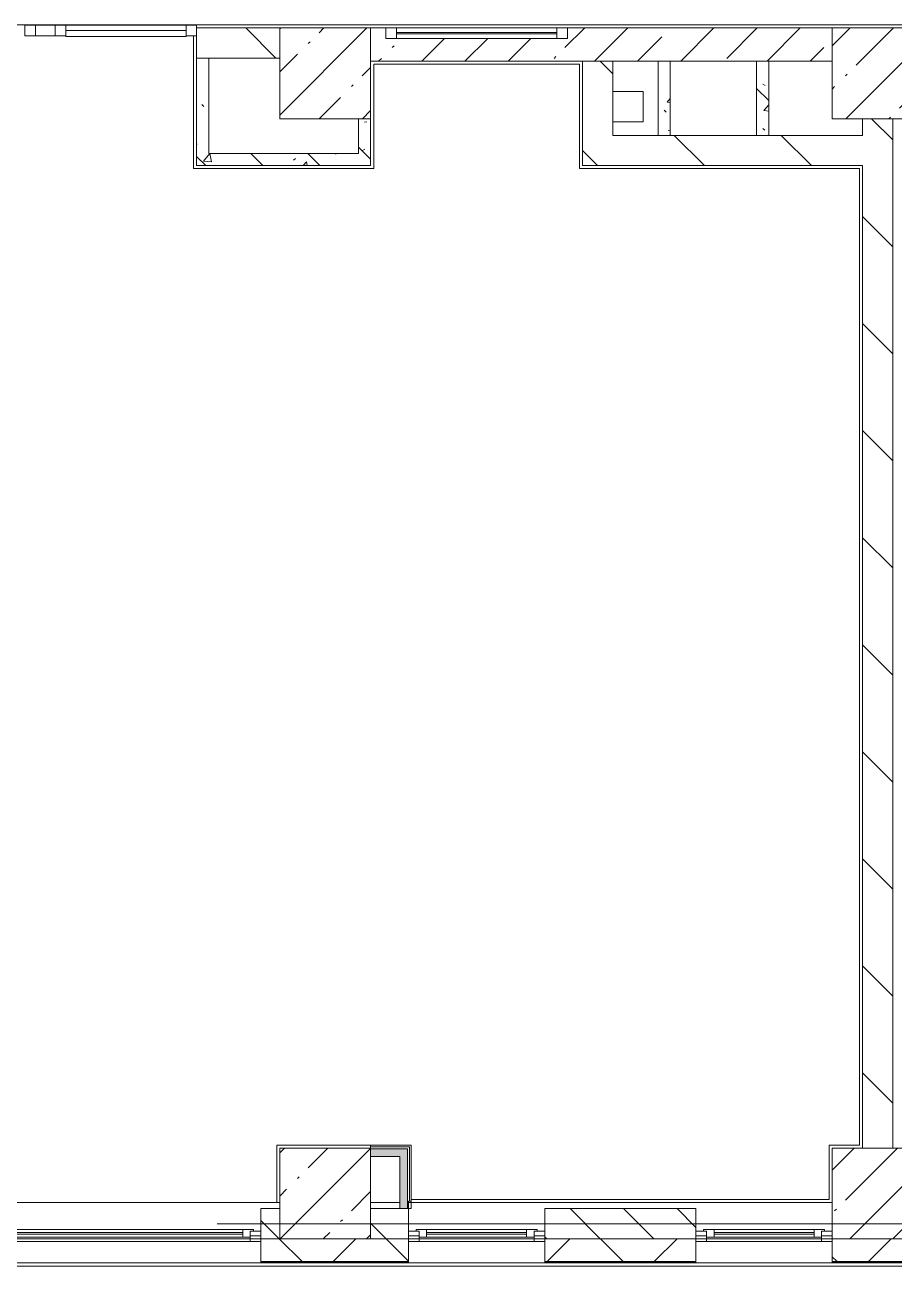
# Model space of a CAD drawing. Header units: millimetres. Extents: x -7229 to 196340, y -8553 to 29000.
# Drawn here: x 23875 to 29619, y -280 to 7920 of the extents above; entities that cross this region are included whole.
import ezdxf

# ---------------------------------------------------------------- set-up
doc = ezdxf.new("R2010")
doc.units = ezdxf.units.MM
doc.linetypes.add('Осевая', pattern=[15875, 3175, -2381.25, 7937.5, -2381.25])
for name, color, linetype, lineweight, true_color in [('A-FLOR-2', 7, 'Continuous', 5, 0xaaaaaa), ('I-WALL-1', 7, 'Continuous', 5, 0xe7e7e7), ('I-WALL-3', 7, 'Continuous', 5, 0x787878)]:
    doc.layers.add(name, color=color, linetype=linetype, lineweight=lineweight, true_color=true_color)
for name, color, linetype, lineweight in [('A-GLAZ', 7, 'Continuous', 5), ('A-GLAZ-CURT', 7, 'Continuous', 5), ('A-GLAZ-CWMG', 7, 'Continuous', 5), ('A-WALL', 7, 'Continuous', 5), ('A-WALL-1', 7, 'Continuous', 9), ('I-WALL', 7, 'Continuous', 5), ('S-COLS', 7, 'Continuous', 5), ('Оси', 7, 'Continuous', 9), ('Оси-2', 7, 'Осевая', 9)]:
    doc.layers.add(name, color=color, linetype=linetype, lineweight=lineweight)
pattern_1 = [(135, (0, 0), (-353.553, -353.553), [])]
pattern_2 = [(135, (0, 0), (-377.171, -377.171), [533.4, -88.9, 17.78, -88.9]), (135, (0, 376.94), (-377.171, -377.171), []), (50, (0, 0), (637.645, -55.787), [66.675, -733.425]), (355, (0, 0), (-123.35, 668.699), [53.34, -586.74]), (100.451, (53.14, -4.65), (514.299, 612.908), [56.665, -623.315]), (46.184, (0, 177.8), (948.776, -147.15), [100.012, -1100.137]), (96.636, (79.1, 165.5), (830.91, 865.997), [84.998, -934.973]), (351.184, (0, 177.8), (830.918, 865.988), [80.01, -880.11]), (21, (88.9, 133.35), (530.651, -357.928), [66.675, -733.425]), (326, (88.9, 133.35), (216.308, 644.658), [53.34, -586.74]), (71.451, (133.1, 103.5), (746.96, 286.724), [56.665, -623.315]), (37.5, (0, 0), (10.8105, 295.9426), [16.764, -562.864, 16.764, -578.866, -588.962]), (37.5, (0, 0), (10.8105, 295.9426), [-1175.258, 16.764, -572.198]), (7.5, (0, 0), (233.869, 350.6318), [16.764, -322.834, 16.764, -549.529, -224.472]), (7.5, (0, 0), (233.869, 350.6318), [-905.891, 16.764, -207.708]), (327.5, (-198.25, 0), (474.5678, -20.0513), [16.764, -205.486, 16.764, -676.656, -920.115]), (327.5, (-198.25, 0), (474.5678, -20.0513), [-915.67, 16.764, -903.351]), (317.5, (-287.15, 0), (518.452, 88.9934), [16.764, -272.161, 16.764, -443.738, -653.415]), (317.5, (-287.15, 0), (518.452, 88.9934), [-749.427, 16.764, -636.651])]

# ---------------------------------------------------------------- blocks, each defined once
blk = doc.blocks.new('BSC_Колонна _Прямоугольная - 600х600-23286269-1_2_3_птичка зашивка')
at = {"layer": 'S-COLS'}
h = blk.add_hatch(dxfattribs=at)
h.set_pattern_fill('FP_2', color=256, style=0, pattern_type=2)
h.set_pattern_definition([(45, (-29509.74, -7600), (-285.123, 285.123), []), (45, (-29224.6, -7600), (-285.123, 285.123), [504.031, -100.806, 16.764, -84.042])])
h.paths.add_polyline_path([(119, -300), (300, -300), (300, 300), (-300, 300), (-300, -300), (100, -300)])
for p, q in [((300, 300), (-300, 300)), ((-300, 300), (-300, -300)), ((300, -300), (300, 300)), ((-300, -300), (300, -300))]:
    blk.add_line(p, q, dxfattribs=at)
blk = doc.blocks.new('BSC_Колонна _Прямоугольная - 600х600-V5-1_2_3_птичка зашивка')
at = {"layer": 'S-COLS'}
h = blk.add_hatch(dxfattribs=at)
h.set_pattern_fill('FP_8', color=256, style=0, pattern_type=2)
h.set_pattern_definition([(45, (-25860, -200), (-285.123, 285.123), []), (45, (-25574.88, -200), (-285.123, 285.123), [504.031, -100.806, 16.764, -84.042])])
h.paths.add_polyline_path([(300, -300), (300, 300), (-300, 300), (-300, -300)])
for p, q in [((300, 300), (-300, 300)), ((-300, 300), (-300, -300)), ((300, -300), (300, 300)), ((-300, -300), (300, -300))]:
    blk.add_line(p, q, dxfattribs=at)
blk = doc.blocks.new('BSC_Колонна _Прямоугольная - 600х600-V6-1_2_3_птичка зашивка')
at = {"layer": 'S-COLS'}
h = blk.add_hatch(dxfattribs=at)
h.set_pattern_fill('FP_9', color=256, style=0, pattern_type=2)
h.set_pattern_definition([(45, (-29509.74, -200), (-285.123, 285.123), []), (45, (-29224.6, -200), (-285.123, 285.123), [504.031, -100.806, 16.764, -84.042])])
h.paths.add_polyline_path([(300, -300), (300, 300), (-300, 300), (-300, -300)])
for p, q in [((300, 300), (-300, 300)), ((-300, 300), (-300, -300)), ((300, -300), (300, 300)), ((-300, -300), (300, -300))]:
    blk.add_line(p, q, dxfattribs=at)
blk = doc.blocks.new('BSC_Колонна _Прямоугольная - 600х600-V18-1_2_3_птичка зашивка')
at = {"layer": 'S-COLS'}
h = blk.add_hatch(dxfattribs=at)
h.set_pattern_fill('FP_25', color=256, style=0, pattern_type=2)
h.set_pattern_definition([(45, (-25860, -7600), (-285.123, 285.123), []), (45, (-25574.88, -7600), (-285.123, 285.123), [504.031, -100.806, 16.764, -84.042])])
h.paths.add_polyline_path([(-110.8, -300), (300, -300), (300, 300), (-300, 300), (-300, -300)])
for p, q in [((300, 300), (-300, 300)), ((-300, 300), (-300, -300)), ((300, -300), (300, 300)), ((-300, -300), (300, -300))]:
    blk.add_line(p, q, dxfattribs=at)
blk = doc.blocks.new('120_Окно_СКБ_2Ст - 120_Окно_СКБ_2Ст 2800х2500_створка_-22445922-1_2_3_птичка зашивка')
at = {"layer": 'A-GLAZ'}
for p, q in [((-1400, -127), (-1400, -57)), ((-1400, -57), (-1330, -57)), ((1400, -57), (-1400, -57)), ((-1330, -57), (-1330, -127)), ((500, -127), (500, -57)), ((500, -57), (570, -57)), ((570, -57), (570, -127)), ((1330, -127), (1330, -57)), ((1330, -57), (1400, -57)), ((1400, -57), (1400, -127)), ((-1330, -127), (-1400, -127)), ((-1400, -127), (-1350, -127)), ((-1330, -127), (-1350, -127)), ((-1350, -127), (-1350, -137)), ((-1350, -137), (520, -137)), ((520, -137), (-1350, -137)), ((500, -87), (-1330, -87)), ((-1330, -87), (-1330, -127)), ((-1280, -137), (-1280, -87)), ((-1280, -107), (450, -107)), ((450, -117), (-1280, -117)), ((450, -137), (450, -87)), ((500, -127), (500, -87)), ((570, -127), (500, -127)), ((520, -127), (500, -127)), ((520, -127), (550, -127)), ((520, -137), (520, -127)), ((570, -127), (550, -127)), ((550, -127), (550, -137)), ((550, -137), (1350, -137)), ((1350, -137), (550, -137)), ((1330, -87), (570, -87)), ((570, -87), (570, -127)), ((620, -137), (620, -87)), ((620, -107), (1280, -107)), ((1280, -117), (620, -117)), ((1280, -137), (1280, -87)), ((1330, -127), (1330, -87)), ((1400, -127), (1330, -127)), ((1350, -127), (1330, -127)), ((1350, -127), (1400, -127)), ((1350, -137), (1350, -127))]:
    blk.add_line(p, q, dxfattribs=at)
blk = doc.blocks.new('120_Окно_СКБ_1Ст - 120_Окно_СКБ_1Ст 900х2500_h_-V114-1_2_3_птичка зашивка')
at = {"layer": 'A-GLAZ'}
for p, q in [((-450, -127), (-450, -57)), ((-450, -57), (-380, -57)), ((450, -57), (-450, -57)), ((-380, -57), (-380, -127)), ((380, -127), (380, -57)), ((380, -57), (450, -57)), ((450, -57), (450, -127)), ((-380, -127), (-450, -127)), ((-450, -127), (-400, -127)), ((-380, -127), (-400, -127)), ((-400, -127), (-400, -137)), ((-400, -137), (400, -137)), ((400, -137), (-400, -137)), ((380, -87), (-380, -87)), ((-380, -87), (-380, -127)), ((-330, -137), (-330, -87)), ((-330, -107), (330, -107)), ((330, -117), (-330, -117)), ((330, -137), (330, -87)), ((380, -127), (380, -87)), ((450, -127), (380, -127)), ((400, -127), (380, -127)), ((400, -127), (450, -127)), ((400, -137), (400, -127))]:
    blk.add_line(p, q, dxfattribs=at)
blk = doc.blocks.new('Прямоугольный импост - 50 x 70 мм-31700031-1_2_3_птичка зашивка')
at = {"layer": 'A-GLAZ-CWMG'}
for p, q in [((-70, 35), (0, 35)), ((-70, -35), (-70, 35)), ((0, 35), (0, -35)), ((0, -35), (-70, -35))]:
    blk.add_line(p, q, dxfattribs=at)
blk = doc.blocks.new('Системная панель - Стемалит - 40мм-31720939-1_2_3_птичка зашивка')
at = {"layer": 'A-GLAZ-CURT'}
for p, q in [((65, 35), (-65, 35)), ((-65, 35), (-65, -35)), ((65, -35), (65, 35)), ((-65, -35), (65, -35))]:
    blk.add_line(p, q, dxfattribs=at)
blk = doc.blocks.new('Прямоугольный импост - 50 x 70 мм-31687886-1_2_3_птичка зашивка')
at = {"layer": 'A-GLAZ-CWMG'}
for p, q in [((-35, 35), (35, 35)), ((-35, -35), (-35, 35)), ((35, 35), (35, -35)), ((35, -35), (-35, -35))]:
    blk.add_line(p, q, dxfattribs=at)
blk = doc.blocks.new('Системная панель - Стекло - 40мм-31720953-1_2_3_птичка зашивка')
at = {"layer": 'A-GLAZ-CURT'}
for p, q in [((397.5, 0), (-397.5, 0)), ((-397.5, 0), (-397.5, -40)), ((397.5, -40), (397.5, 0)), ((-397.5, -40), (397.5, -40))]:
    blk.add_line(p, q, dxfattribs=at)
blk = doc.blocks.new('Прямоугольный импост - 50 x 70 мм-31702100-1_2_3_птичка зашивка')
at = {"layer": 'A-GLAZ-CWMG'}
for p, q in [((-35, 35), (35, 35)), ((-35, -35), (-35, 35)), ((35, 35), (35, -35)), ((35, -35), (-35, -35))]:
    blk.add_line(p, q, dxfattribs=at)
blk = doc.blocks.new('Прямоугольный импост - 50 x 70 мм-31720914-1_2_3_птичка зашивка')
at = {"layer": 'A-GLAZ-CWMG'}
blk.add_line((24940, 7918), (24145, 7918), dxfattribs=at)
blk = doc.blocks.new('120_Окно_СКБ_1Ст - 120_Окно_СКБ_1Ст 400х1200 EI30-24228621-1_2_3_птичка зашивка')
at = {"layer": 'A-GLAZ'}
for p, q in [((-600, 40), (-600, 110)), ((-600, 110), (-530, 110)), ((600, 110), (-600, 110)), ((-530, 110), (-530, 40)), ((530, 40), (530, 110)), ((530, 110), (600, 110)), ((600, 110), (600, 40)), ((-530, 40), (-600, 40)), ((-600, 40), (600, 40)), ((530, 80), (-530, 80)), ((530, 70), (-530, 70)), ((600, 40), (530, 40))]:
    blk.add_line(p, q, dxfattribs=at)

msp = doc.modelspace()

# ---------------------------------------------------------------- hatches: boundary and pattern name
at = {"layer": 'A-WALL'}
h = msp.add_hatch(dxfattribs=at)
h.set_pattern_fill('FP_32', color=256, style=0, pattern_type=2)
h.set_pattern_definition([(135, (0, 0), (-176.7767, -176.7767), [])])
h.paths.add_polyline_path([(6830, -100), (7660, -100), (7660, 100), (6830, 100), (6830, -80)])
h.paths.add_polyline_path([(9338.7, -100), (9910, -100), (9910, 100), (9159.7, 100), (9159.7, -100), (9229.3, -100)])
h.paths.add_polyline_path([(28309.7, -100), (28309.7, 100), (27310, 100), (27310, -100), (28170.6, -100)])
h.paths.add_polyline_path([(20490, -100), (20710, -100), (20710, 100), (19360, 100), (19360, -100)])
h.paths.add_polyline_path([(12160, -100), (12160, 100), (12010, 100), (12010, -100), (12140, -100)])
h.paths.add_polyline_path([(21610, -100), (21910, -100), (21910, 100), (21610, 100), (21610, -80)])
h.paths.add_polyline_path([(26410, -100), (26410, 100), (26160, 100), (26160, -100), (26366.6, -100)])
h.paths.add_polyline_path([(14860, -100), (15610, -100), (15610, 100), (14860, 100), (14860, -80)])
h.paths.add_polyline_path([(25435, -100), (25560, -100), (25560, 100), (25435, 100), (25435, -80)])
h.paths.add_polyline_path([(22510, -100), (22635, -100), (22635, 100), (22510, 100), (22510, -80)])
h.paths.add_polyline_path([(16660, -100), (16660, 100), (16510, 100), (16510, -100)])
h = msp.add_hatch(dxfattribs=at)
h.set_pattern_fill('FP_21', color=256, style=0, pattern_type=2)
h.set_pattern_definition([(45, (0, 0), (-353.5534, 353.5534), []), (135, (0, 0), (-353.5534, -353.5534), [])])
h.paths.add_polyline_path([(75693.8, -250), (75700, -250), (75700, -100), (73980, -100), (73980, -250), (75692.1, -250)])
h.paths.add_polyline_path([(67060, -250), (70660, -250), (70660, -100), (67060, -100), (67060, -113)])
h.paths.add_polyline_path([(71560, -250), (72280, -250), (72280, -100), (71560, -101.8), (71560, -118)])
h.paths.add_polyline_path([(60910, -250), (61610, -250), (61610, -100), (60910, -100), (60910, -128.3)])
h.paths.add_polyline_path([(66053, -250), (66160, -250), (66160, -100), (65160, -100), (65160, -250)])
h.paths.add_polyline_path([(64260, -250), (64260, -100), (63710, -100), (63710, -250), (64249.1, -250)])
h.paths.add_polyline_path([(56410, -250), (57160, -250), (57160, -100), (56410, -100), (56410, -139.5)])
h.paths.add_polyline_path([(59260, -250), (60010, -250), (60010, -100), (59260, -100), (59260, -132.4)])
h.paths.add_polyline_path([(51871.5, -250), (53310, -250), (53310, -100), (51871.5, -100), (51871.5, -150.7)])
h.paths.add_polyline_path([(49060, -250), (49771.5, -250), (49771.5, -100), (49060, -100), (49060, -157.7)])
h.paths.add_polyline_path([(42737.5, -250), (44310, -250), (44310, -100), (42737.5, -100), (42737.5, -173.5)])
h.paths.add_polyline_path([(48160, -250), (48160, -100), (47410, -100), (47410, -250), (48013.7, -250)])
h.paths.add_polyline_path([(29209.7, -250), (30210, -250), (30210, -100), (29209.7, -100), (29209.7, -207.1)])
h.paths.add_polyline_path([(39040, -250), (39040, -100), (37990, -100), (37990, -250), (38994.1, -250)])
h.paths.add_polyline_path([(37090, -250), (37090, -100), (35970, -100), (35970, -250), (36288.2, -250)])
h.paths.add_polyline_path([(33870, -250), (33870, -100), (33010, -100), (33010, -250)])
h.paths.add_polyline_path([(27310, -250), (28309.7, -250), (28309.7, -100), (27310, -100), (27310, -211.8)])
h.paths.add_polyline_path([(39940, -250), (40637.5, -250), (40637.5, -100), (39940, -100), (39940, -180.4)])
h.paths.add_polyline_path([(14860, -250), (15610, -250), (15610, -100), (14860, -100), (14860, -242.8)])
h.paths.add_polyline_path([(16510, -250), (17260, -250), (17260, -100), (16510, -100), (16510, -238.7)])
h.paths.add_polyline_path([(26410, -250), (26410, -100), (25435, -100), (25435, -250), (26366.6, -250)])
h.paths.add_polyline_path([(21610, -250), (22635, -250), (22635, -100), (21610, -100), (21610, -226)])
h.paths.add_polyline_path([(20710, -250), (20710, -100), (19360, -100), (19360, -250)])
h.paths.add_polyline_path([(9910, -250), (9910, -100), (9159.7, -100), (9159.7, -250), (9229.3, -250)])
h.paths.add_polyline_path([(-260, -250), (3730, -250), (3730, -100), (-260, -100), (-260, -210)])
h.paths.add_polyline_path([(12010, -250), (12760, -248), (12760, -100), (12010, -100), (12010, -249.9)])
h.paths.add_polyline_path([(7660, -250), (8259.7, -250), (8259.7, -100), (6830, -100), (6830, -250), (7425.4, -250)])
at = {"layer": 'I-WALL'}
h = msp.add_hatch(dxfattribs=at)
h.set_pattern_fill('FP_31', color=256, style=0, pattern_type=2)
h.set_pattern_definition(pattern_1)
h.paths.add_polyline_path([(25010, 7700), (25560, 7700), (25560, 7900), (25010, 7900), (25010, 7876.8)])
h = msp.add_hatch(dxfattribs=at)
h.set_pattern_fill('FP_1', color=256, style=0, pattern_type=2)
h.set_pattern_definition([(45, (0, 0), (-285.123, 285.123), []), (45, (285.12, 0), (-285.123, 285.123), [504.031, -100.806, 16.764, -84.042])])
h.paths.add_polyline_path([(26160, 7680), (29209.7, 7680), (29209.7, 7900), (27460, 7898.6), (27460, 7830), (26260, 7830), (26260, 7900), (26160, 7900), (26160, 7876.8)])
h = msp.add_hatch(dxfattribs=at)
h.set_pattern_fill('FP_31', color=256, style=0, pattern_type=2)
h.set_pattern_definition(pattern_1)
h.paths.add_polyline_path([(27760, 7190), (27759.7, 7680), (27560, 7680), (27560, 7190), (27661.6, 7190)])
h = msp.add_hatch(dxfattribs=at)
h.set_pattern_fill('FP_31', color=256, style=0, pattern_type=2)
h.set_pattern_definition(pattern_1)
h.paths.add_polyline_path([(29599.2, 500), (29609.7, 500), (29609.7, 7300), (29409.7, 7300), (29409.7, 500)])
h = msp.add_hatch(dxfattribs=at)
h.set_pattern_fill('FP_31', color=256, style=0, pattern_type=2)
h.set_pattern_definition(pattern_1)
h.paths.add_polyline_path([(29389.7, 6990), (29409.7, 6990), (29409.7, 7190), (27560, 7190), (27560, 6990), (29189.7, 6990)])
h = msp.add_hatch(dxfattribs=at)
h.set_pattern_fill('FP_137', color=256, style=0, pattern_type=2)
h.set_pattern_definition([(45, (0, 0), (-530.33, 530.33), []), (135, (0, 0), (-530.33, -530.33), [])])
h.paths.add_polyline_path([(26403.5, 100), (26410, 100), (26410, 150), (26416, 150), (26416, 507.5), (26403.5, 507.5), (26403.5, 120)])
at = {"layer": 'I-WALL-1'}
for points in [[(26180, 445), (26353.5, 445), (26353.5, 495), (26160, 495), (26160, 445)], [(26403.5, 100), (26403.5, 495), (26353.5, 495), (26353.5, 100), (26366.6, 100)]]:
    msp.add_hatch(color=256, dxfattribs=at).paths.add_polyline_path(points)
at = {"layer": 'I-WALL-3'}
h = msp.add_hatch(dxfattribs=at)
h.set_pattern_fill('FP_30', color=256, style=0, pattern_type=2)
h.set_pattern_definition(pattern_2)
h.paths.add_polyline_path([(25010, 7070), (25090, 7070), (25090, 7700), (25010, 7700), (25010, 7278.6)])
h = msp.add_hatch(dxfattribs=at)
h.set_pattern_fill('FP_30', color=256, style=0, pattern_type=2)
h.set_pattern_definition(pattern_2)
h.paths.add_polyline_path([(28140, 7190), (28140, 7680), (28060, 7680), (28060, 7190), (28095, 7190)])
h = msp.add_hatch(dxfattribs=at)
h.set_pattern_fill('FP_30', color=256, style=0, pattern_type=2)
h.set_pattern_definition(pattern_2)
h.paths.add_polyline_path([(28790, 7190), (28790, 7680), (28710, 7680), (28710, 7190)])
h = msp.add_hatch(dxfattribs=at)
h.set_pattern_fill('FP_30', color=256, style=0, pattern_type=2)
h.set_pattern_definition(pattern_2)
h.paths.add_polyline_path([(26080, 6990), (26160, 6990), (26160, 7300), (26080, 7296.7), (26080, 7070)])
h = msp.add_hatch(dxfattribs=at)
h.set_pattern_fill('FP_30', color=256, style=0, pattern_type=2)
h.set_pattern_definition(pattern_2)
h.paths.add_polyline_path([(25540, 6990), (26080, 6990), (26080, 7070), (25010, 7070), (25010, 6990)])

# ---------------------------------------------------------------- linework, layer by layer
at = {"layer": 'A-FLOR-2'}
for p, q in [((20210.3, 7920), (30210, 7920)), ((24990, 6971), (24990, 7848)), ((27540, 7660), (26180, 7660)), ((26180, 7660), (26180, 6971)), ((27540, 6970), (27540, 7660)), ((27760, 7480), (27959.7, 7480)), ((27959.7, 7480), (27959.7, 7280)), ((27959.7, 7280), (27760, 7280)), ((26180, 6971), (24990, 6971)), ((29389.7, 6970), (27540, 6970)), ((29389.7, 520), (29389.7, 6970)), ((25540, 140), (25540, 520)), ((25540, 520), (26160, 520)), ((29189.7, 160), (29189.7, 520)), ((29189.7, 520), (29389.7, 520)), ((26428.5, 160), (29189.7, 160))]:
    msp.add_line(p, q, dxfattribs=at)
at = {"layer": 'A-WALL'}
for p, q in [((25560, 100), (25435, 100)), ((25435, 100), (25435, -258)), ((26353.5, 100), (26160, 100)), ((26410, -258), (26410, 100)), ((28309.7, 100), (27310, 100)), ((27310, 100), (27310, -258)), ((28309.7, -258), (28309.7, 100)), ((22635, -100), (25435, -100)), ((26410, -100), (27310, -100)), ((28309.7, -100), (29209.7, -100)), ((29209.7, -100), (29209.7, -258)), ((72280, -280), (-290, -280)), ((21610, -258), (37990, -258))]:
    msp.add_line(p, q, dxfattribs=at)
at = {"layer": 'A-WALL-1'}
for p, q in [((25090, 7700), (25010, 7700)), ((27760, 7680), (27560, 7680)), ((28140, 7680), (28060, 7680)), ((28790, 7680), (28710, 7680)), ((28060, 7190), (28140, 7190)), ((28710, 7190), (28790, 7190)), ((26416, 507.5), (26160, 507.5)), ((26403.5, 495), (26160, 495)), ((26403.5, 100), (26403.5, 495)), ((26416, 150), (26416, 507.5)), ((25560, -100), (25435, -100)), ((26410, -100), (26160, -100)), ((28309.7, -100), (27310, -100)), ((25435, -250), (26410, -250)), ((25435, -253), (26410, -253)), ((27310, -250), (28309.7, -250)), ((27310, -253), (28309.7, -253)), ((29209.7, -250), (30210, -250)), ((29209.7, -253), (30210, -253))]:
    msp.add_line(p, q, dxfattribs=at)
at = {"layer": 'I-WALL'}
for p, q in [((25560, 7900), (25010, 7900)), ((25010, 7900), (25010, 6990)), ((26260, 7900), (26160, 7900)), ((29209.7, 7900), (27460, 7900)), ((25090, 7700), (25560, 7700)), ((25090, 7070), (25090, 7700)), ((26160, 7680), (27560, 7680)), ((27560, 7680), (27560, 6990)), ((27760, 7680), (28060, 7680)), ((27760, 7190), (27760, 7680)), ((28060, 7680), (28060, 7190)), ((28140, 7190), (28140, 7680)), ((28140, 7680), (28710, 7680)), ((28710, 7680), (28710, 7190)), ((28790, 7680), (29209.7, 7680)), ((28790, 7190), (28790, 7680)), ((26080, 7300), (26080, 7070)), ((26160, 6990), (26160, 7300)), ((29409.7, 7300), (29409.7, 7190)), ((29609.7, 500), (29609.7, 7300)), ((28060, 7190), (27760, 7190)), ((28710, 7190), (28140, 7190)), ((29409.7, 7190), (28790, 7190)), ((26080, 7070), (25090, 7070)), ((25010, 6990), (26160, 6990)), ((27560, 6990), (29409.7, 6990)), ((29409.7, 6990), (29409.7, 500)), ((26428.5, 520), (26160, 520)), ((26160, 520), (26160, 500)), ((26428.5, 100), (26428.5, 520)), ((26160, 445), (26353.5, 445)), ((26353.5, 445), (26353.5, 100)), ((22634, 140), (25560, 140)), ((26160, 140), (26353.5, 140)), ((26353.5, 100), (26428.5, 100)), ((26410, 100), (26410, 150)), ((26410, 150), (26428.5, 150)), ((26410, 140), (29209.7, 140)), ((25435, -80), (25365, -80)), ((26480, -80), (26410, -80)), ((27310, -80), (27240, -80)), ((28379.7, -80), (28309.7, -80)), ((29209.7, -80), (29139.7, -80))]:
    msp.add_line(p, q, dxfattribs=at)
at = {"layer": 'Оси'}
msp.add_line((26260, 0), (38760, 0), dxfattribs=at)
at = {"layer": 'Оси-2'}
msp.add_line((9271.3, 0), (26260, 0), dxfattribs=at)

# ---------------------------------------------------------------- block references
at = {"layer": 'A-GLAZ'}
msp.add_blockref('120_Окно_СКБ_1Ст - 120_Окно_СКБ_1Ст 400х1200 EI30-24228621-1_2_3_птичка зашивка', (26860, 7790), dxfattribs=at)
at = {"layer": 'A-GLAZ', "rotation": 180}
for name, p in [('120_Окно_СКБ_2Ст - 120_Окно_СКБ_2Ст 2800х2500_створка_-22445922-1_2_3_птичка зашивка', (24035, -175)), ('120_Окно_СКБ_1Ст - 120_Окно_СКБ_1Ст 900х2500_h_-V114-1_2_3_птичка зашивка', (26860, -175)), ('120_Окно_СКБ_1Ст - 120_Окно_СКБ_1Ст 900х2500_h_-V114-1_2_3_птичка зашивка', (28759.7, -175))]:
    msp.add_blockref(name, p, dxfattribs=at)
at = {"layer": 'A-GLAZ-CURT'}
for name, p in [('Системная панель - Стемалит - 40мм-31720939-1_2_3_птичка зашивка', (24010, 7883)), ('Системная панель - Стекло - 40мм-31720953-1_2_3_птичка зашивка', (24542.5, 7883))]:
    msp.add_blockref(name, p, dxfattribs=at)
at = {"layer": 'A-GLAZ-CWMG', "extrusion": (0, 0, -1), "rotation": 180}
for name, p in [('Прямоугольный импост - 50 x 70 мм-31687886-1_2_3_птичка зашивка', (-23910, 7883)), ('Прямоугольный импост - 50 x 70 мм-31702100-1_2_3_птичка зашивка', (-24110, 7883)), ('Прямоугольный импост - 50 x 70 мм-31700031-1_2_3_птичка зашивка', (-25010, 7883))]:
    msp.add_blockref(name, p, dxfattribs=at)
at = {"layer": 'A-GLAZ-CWMG'}
msp.add_blockref('Прямоугольный импост - 50 x 70 мм-31720914-1_2_3_птичка зашивка', (0, 0), dxfattribs=at)
at = {"layer": 'S-COLS'}
for name, p in [('BSC_Колонна _Прямоугольная - 600х600-V18-1_2_3_птичка зашивка', (25860, 7600)), ('BSC_Колонна _Прямоугольная - 600х600-23286269-1_2_3_птичка зашивка', (29509.7, 7600)), ('BSC_Колонна _Прямоугольная - 600х600-V5-1_2_3_птичка зашивка', (25860, 200)), ('BSC_Колонна _Прямоугольная - 600х600-V6-1_2_3_птичка зашивка', (29509.7, 200))]:
    msp.add_blockref(name, p, dxfattribs=at)

doc.saveas('drawing.dxf')
